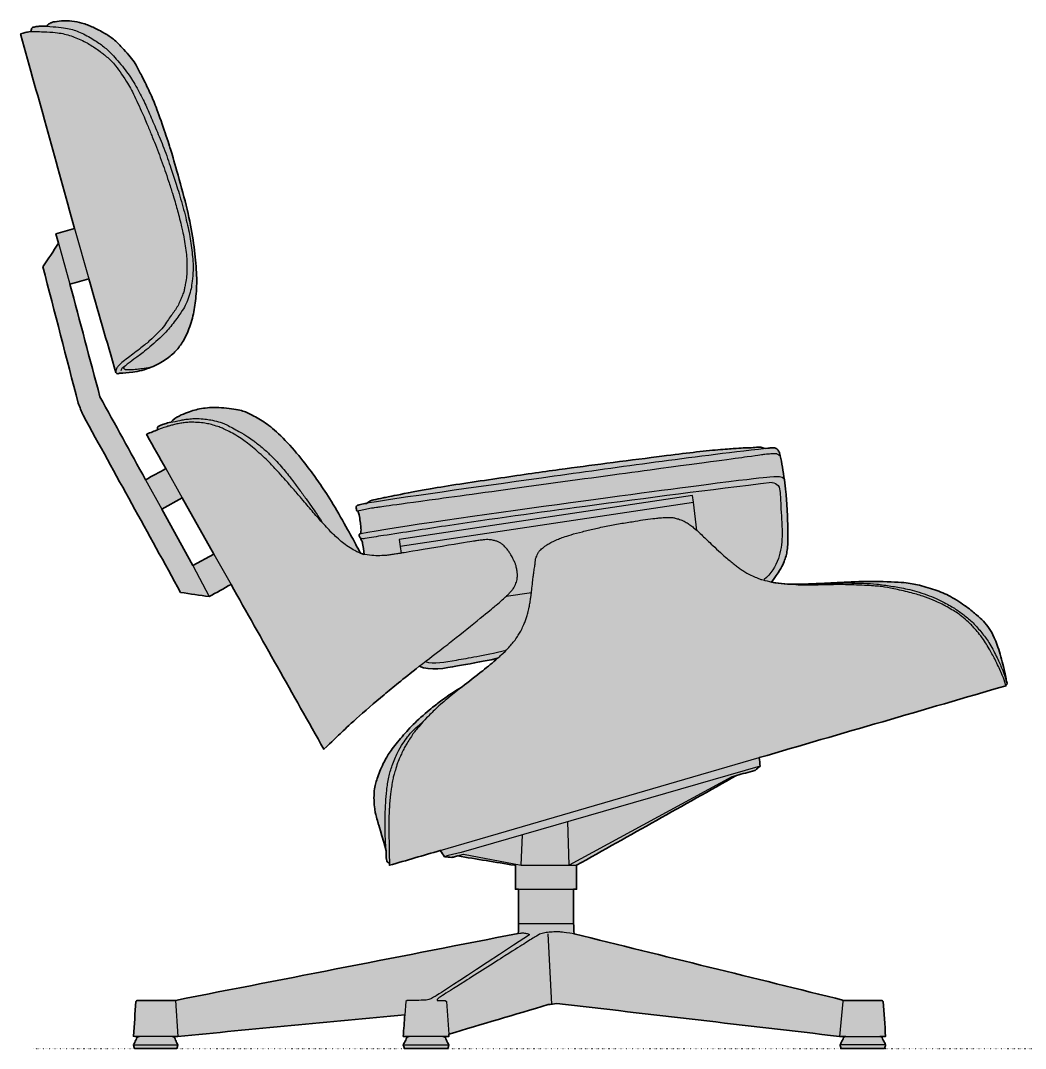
# Model space of a CAD drawing. Header units: millimetres. Extents: x 0 to 2629, y -1781 to 800.
# Drawn here: x 1204 to 1985, y 0 to 799 of the extents above; entities that cross this region are included whole.
import ezdxf

# ---------------------------------------------------------------- set-up
doc = ezdxf.new("R2010")
doc.units = ezdxf.units.MM
doc.linetypes.add('Dots', pattern=[1, 0, -1])
doc.layers.add('Blocks', color=7, linetype='Continuous')
doc.layers.add('Blocks$Fill', color=7, linetype='Continuous', true_color=0xffffff)
for name, color, linetype, lineweight, true_color in [('Blocks$Inner', 7, 'Continuous', 25, 0x007f00), ('Blocks$Outline', 7, 'Continuous', 35, 0xff3f3f), ('Groud', 7, 'Dots', 25, 0x243775)]:
    doc.layers.add(name, color=color, linetype=linetype, lineweight=lineweight, true_color=true_color)

# ---------------------------------------------------------------- blocks, each defined once
blk = doc.blocks.new('Eames Lounge Chair Side')
at = {"layer": 'Blocks$Fill', "extrusion": (0, 0, -1)}
h = blk.add_hatch(color=256, dxfattribs=at)
h.paths.add_polyline_path([(106.92, 262.2), (134.29, 240.01), (155.78, 221.47), (163.14, 214.74), (181.08, 197.63), (253.23, 325.74), (270.24, 316.35), (292.42, 319.52), (368.27, 457.35), (372.05, 466.59), (399.5, 572.79), (387.31, 590.99), (389.39, 598.41), (374.9, 602.53), (416.59, 752.91), (416.86, 753.91), (414.83, 754.45), (413.35, 754.82), (412.27, 755.07), (411.47, 755.23), (410.31, 755.44), (409.87, 755.51), (409.51, 755.55), (409.3, 755.57), (409.1, 755.59), (408.89, 755.6), (408.68, 755.61), (408.66, 756.24), (408.64, 756.52), (408.61, 756.77), (408.59, 757), (408.56, 757.2), (408.54, 757.3), (408.53, 757.39), (408.51, 757.47), (408.49, 757.55), (408.47, 757.63), (408.45, 757.7), (408.43, 757.76), (408.41, 757.83), (408.39, 757.89), (408.36, 757.94), (408.34, 757.99), (408.32, 758.04), (408.29, 758.09), (408.27, 758.13), (408.24, 758.18), (408.22, 758.22), (408.19, 758.25), (408.16, 758.29), (408.14, 758.32), (408.11, 758.35), (408.08, 758.38), (408.05, 758.41), (408.02, 758.44), (407.99, 758.47), (407.96, 758.5), (407.93, 758.52), (407.9, 758.54), (407.87, 758.57), (407.84, 758.59), (407.81, 758.61), (407.78, 758.63), (407.74, 758.65), (407.71, 758.67), (407.68, 758.68), (407.64, 758.7), (407.61, 758.72), (407.57, 758.73), (407.54, 758.75), (407.47, 758.78), (407.4, 758.8), (407.32, 758.83), (407.17, 758.87), (406.34, 759.11), (405.98, 759.2), (405.61, 759.29), (405.23, 759.37), (404.04, 759.57), (403.22, 759.69), (402.79, 759.74), (402.57, 759.76), (402.33, 759.78), (401.83, 759.8), (398.14, 759.82), (397.29, 759.85), (396.9, 759.87), (396.56, 759.89), (396.33, 760.18), (396.1, 760.44), (395.87, 760.68), (395.66, 760.9), (395.45, 761.1), (395.25, 761.27), (395.05, 761.44), (394.86, 761.58), (394.68, 761.71), (394.51, 761.83), (394.34, 761.93), (394.18, 762.03), (394.02, 762.11), (393.87, 762.19), (393.6, 762.32), (393.35, 762.43), (393.11, 762.53), (392.99, 762.58), (392.87, 762.62), (392.74, 762.67), (392.61, 762.71), (392.32, 762.79), (391.99, 762.88), (391.13, 763.07), (389.95, 763.32), (388.48, 763.58), (387.66, 763.71), (386.78, 763.82), (385.87, 763.93), (384.92, 764.01), (383.95, 764.06), (382.96, 764.09), (381.95, 764.1), (380.94, 764.08), (379.92, 764.05), (378.9, 763.99), (377.9, 763.91), (376.9, 763.8), (375.92, 763.68), (374.96, 763.54), (374, 763.38), (373.04, 763.2), (372.08, 762.99), (371.11, 762.75), (370.12, 762.5), (369.11, 762.21), (368.07, 761.89), (367.02, 761.55), (365.94, 761.18), (364.84, 760.78), (363.74, 760.36), (362.62, 759.9), (361.49, 759.43), (360.37, 758.92), (358.12, 757.84), (355.91, 756.7), (351.74, 754.38), (348.93, 752.7), (348.04, 752.13), (347.16, 751.55), (346.3, 750.95), (345.45, 750.31), (344.61, 749.64), (343.76, 748.93), (342.92, 748.18), (342.08, 747.4), (341.25, 746.59), (339.63, 744.95), (338.09, 743.31), (335.28, 740.19), (332.79, 737.31), (330.57, 734.65), (329.56, 733.37), (329.1, 732.74), (328.65, 732.1), (328.23, 731.46), (327.82, 730.81), (327.42, 730.15), (327.03, 729.46), (325.34, 726.32), (320.71, 717.33), (317.91, 711.57), (315.2, 705.68), (313.98, 702.88), (312.79, 700), (310.14, 693), (303.86, 675.16), (301.04, 666.57), (296.87, 652.64), (289.85, 627.22), (286.7, 614.28), (285.36, 608.14), (284.2, 602.2), (283.2, 596.45), (282.37, 590.89), (281.08, 580.39), (280.59, 575.45), (280.22, 570.72), (279.99, 566.19), (279.93, 563.99), (279.91, 561.84), (279.93, 559.74), (279.99, 557.68), (280.21, 553.69), (280.53, 549.89), (280.92, 546.26), (281.37, 542.79), (281.89, 539.44), (282.19, 537.79), (282.52, 536.15), (282.89, 534.5), (283.3, 532.85), (283.76, 531.18), (284.26, 529.51), (284.79, 527.85), (285.36, 526.21), (285.95, 524.59), (286.57, 523.03), (287.19, 521.52), (287.83, 520.07), (288.48, 518.71), (289.13, 517.41), (289.79, 516.19), (290.45, 515.03), (291.12, 513.92), (291.8, 512.87), (292.49, 511.87), (293.18, 510.91), (293.88, 509.98), (294.6, 509.08), (295.34, 508.21), (296.12, 507.36), (296.93, 506.52), (297.78, 505.68), (298.69, 504.85), (299.66, 504.01), (300.69, 503.17), (301.78, 502.32), (302.92, 501.48), (304.11, 500.64), (305.32, 499.83), (306.56, 499.04), (307.81, 498.29), (309.07, 497.57), (309.84, 497.16), (310.62, 496.76), (311.4, 496.37), (312.17, 496.01), (312.96, 495.66), (313.74, 495.33), (314.53, 495.01), (315.33, 494.71), (315.75, 494.52), (316.18, 494.33), (317.05, 493.96), (317.94, 493.62), (318.85, 493.3), (319.77, 493), (320.7, 492.72), (321.64, 492.46), (322.58, 492.21), (324.44, 491.78), (326.26, 491.42), (328, 491.11), (329.63, 490.86), (331.12, 490.66), (332.5, 490.5), (333.79, 490.37), (335.02, 490.28), (337.39, 490.17), (339.85, 490.11), (339.87, 490.09), (339.9, 490.07), (339.93, 490.05), (339.96, 490.03), (339.99, 490), (340.02, 489.98), (340.05, 489.96), (340.08, 489.94), (340.12, 489.92), (340.15, 489.9), (340.19, 489.88), (340.23, 489.86), (340.26, 489.84), (340.3, 489.82), (340.34, 489.81), (340.38, 489.79), (340.42, 489.77), (340.47, 489.76), (340.51, 489.74), (340.55, 489.73), (340.6, 489.71), (340.64, 489.7), (340.69, 489.69), (340.74, 489.68), (340.78, 489.67), (340.83, 489.66), (340.88, 489.65), (340.93, 489.64), (340.98, 489.64), (341.03, 489.63), (341.09, 489.63), (341.14, 489.63), (341.2, 489.63), (341.26, 489.63), (341.33, 489.63), (341.39, 489.63), (341.45, 489.64), (341.52, 489.65), (341.58, 489.66), (341.65, 489.67), (341.71, 489.68), (341.78, 489.7), (341.84, 489.71), (341.9, 489.73), (341.97, 489.75), (342.03, 489.77), (342.09, 489.8), (342.15, 489.82), (342.18, 489.84), (342.21, 489.85), (342.24, 489.87), (342.27, 489.88), (342.29, 489.9), (342.32, 489.91), (342.35, 489.93), (342.38, 489.95), (342.4, 489.96), (342.43, 489.98), (342.45, 490), (342.48, 490.02), (342.5, 490.04), (342.53, 490.06), (342.55, 490.08), (342.58, 490.1), (342.6, 490.12), (342.62, 490.15), (342.64, 490.17), (342.66, 490.19), (342.68, 490.22), (342.7, 490.24), (342.72, 490.26), (342.74, 490.29), (342.76, 490.32), (342.78, 490.34), (342.79, 490.37), (342.81, 490.4), (342.82, 490.42), (342.84, 490.45), (342.85, 490.48), (342.86, 490.51), (363.79, 563.44), (378.46, 559.34), (355.21, 471.76), (319.69, 407.15), (303.94, 415.8), (318.39, 441.47), (318.94, 442.44), (317.7, 443.02), (316.53, 443.54), (310.15, 446.08), (310.19, 446.15), (310.23, 446.22), (310.26, 446.29), (310.29, 446.36), (310.32, 446.43), (310.35, 446.5), (310.38, 446.57), (310.4, 446.63), (310.42, 446.7), (310.44, 446.76), (310.46, 446.82), (310.47, 446.88), (310.49, 446.94), (310.5, 447), (310.51, 447.06), (310.52, 447.12), (310.53, 447.17), (310.53, 447.22), (310.54, 447.28), (310.54, 447.33), (310.54, 447.38), (310.54, 447.43), (310.54, 447.47), (310.54, 447.52), (310.54, 447.57), (310.53, 447.61), (310.53, 447.65), (310.52, 447.7), (310.52, 447.74), (310.51, 447.78), (310.5, 447.82), (310.49, 447.85), (310.48, 447.89), (310.47, 447.93), (310.46, 447.96), (310.45, 447.99), (310.44, 448.03), (310.43, 448.06), (310.42, 448.09), (310.4, 448.12), (310.39, 448.15), (310.37, 448.17), (310.36, 448.2), (310.34, 448.23), (310.32, 448.25), (310.3, 448.28), (310.29, 448.3), (310.26, 448.33), (310.24, 448.35), (310.22, 448.38), (310.2, 448.4), (310.17, 448.42), (310.15, 448.44), (310.12, 448.47), (310.09, 448.49), (310.06, 448.51), (310.03, 448.53), (310, 448.55), (309.97, 448.57), (309.93, 448.59), (309.86, 448.64), (309.78, 448.68), (309.7, 448.72), (309.61, 448.77), (309.42, 448.86), (308.96, 449.06), (306.41, 450.09), (305.59, 450.4), (304.69, 450.71), (303.73, 451.02), (302.65, 451.32), (301.44, 451.63), (300.05, 451.95), (299.68, 452.33), (299.3, 452.7), (298.91, 453.06), (298.53, 453.4), (298.13, 453.74), (297.73, 454.06), (297.33, 454.37), (296.93, 454.67), (296.52, 454.96), (296.11, 455.24), (295.69, 455.51), (295.28, 455.78), (294.44, 456.27), (293.6, 456.73), (292.75, 457.16), (291.92, 457.56), (291.08, 457.94), (290.25, 458.29), (288.64, 458.92), (287.09, 459.49), (284.24, 460.48), (282.9, 460.92), (281.59, 461.31), (280.29, 461.66), (278.98, 461.98), (277.64, 462.26), (276.25, 462.52), (274.78, 462.75), (273.24, 462.94), (271.63, 463.11), (269.96, 463.23), (268.22, 463.32), (266.42, 463.37), (264.57, 463.36), (262.66, 463.31), (260.7, 463.21), (258.72, 463.06), (256.75, 462.87), (254.8, 462.65), (252.91, 462.4), (251.11, 462.12), (249.42, 461.84), (247.87, 461.54), (246.47, 461.24), (245.21, 460.93), (244.63, 460.77), (244.07, 460.61), (243.52, 460.44), (243, 460.26), (242.48, 460.08), (241.98, 459.89), (241.48, 459.69), (240.99, 459.48), (239.99, 459.03), (238.95, 458.53), (236.72, 457.38), (234.3, 456.04), (231.75, 454.55), (229.13, 452.94), (226.49, 451.23), (225.15, 450.3), (223.78, 449.31), (222.38, 448.24), (220.93, 447.09), (219.43, 445.83), (217.86, 444.45), (216.23, 442.95), (214.54, 441.32), (211.04, 437.79), (207.48, 433.97), (203.97, 429.98), (200.6, 425.94), (197.45, 421.98), (191.97, 414.8), (187.68, 409), (183.7, 403.36), (179.11, 396.49), (173.81, 388), (168.03, 378.15), (155.59, 355.64), (152.68, 350.14), (149.67, 349.11), (150.74, 356.26), (150.97, 357.65), (151.04, 358.04), (151.09, 358.33), (151.15, 358.56), (151.18, 358.66), (151.2, 358.76), (151.23, 358.85), (151.26, 358.94), (151.29, 359.02), (151.32, 359.09), (151.35, 359.17), (151.38, 359.24), (151.44, 359.39), (151.96, 360.45), (152.26, 361.01), (152.35, 361.17), (152.43, 361.32), (152.51, 361.44), (152.58, 361.55), (152.64, 361.64), (152.7, 361.73), (152.92, 362), (152.97, 362.07), (153.01, 362.14), (153.06, 362.21), (153.11, 362.29), (153.16, 362.37), (153.2, 362.46), (153.25, 362.55), (153.3, 362.66), (153.36, 362.77), (153.41, 362.89), (153.46, 363.01), (153.5, 363.14), (153.55, 363.27), (153.56, 363.33), (153.58, 363.39), (153.6, 363.46), (153.62, 363.52), (153.63, 363.58), (153.64, 363.64), (153.65, 363.7), (153.66, 363.75), (153.67, 363.81), (153.67, 363.87), (153.67, 363.92), (153.68, 363.97), (153.68, 364.02), (153.68, 364.08), (153.68, 364.13), (153.67, 364.18), (153.67, 364.22), (153.66, 364.27), (153.66, 364.32), (153.65, 364.36), (153.64, 364.4), (153.63, 364.45), (153.62, 364.49), (153.62, 364.51), (153.61, 364.53), (153.61, 364.55), (153.6, 364.57), (153.59, 364.59), (153.59, 364.61), (153.58, 364.62), (153.57, 364.64), (153.56, 364.66), (153.55, 364.68), (153.54, 364.7), (153.53, 364.72), (153.52, 364.73), (153.51, 364.75), (153.5, 364.77), (153.49, 364.79), (153.48, 364.8), (153.47, 364.82), (153.45, 364.84), (153.44, 364.85), (153.43, 364.87), (153.41, 364.89), (153.4, 364.9), (153.38, 364.92), (153.37, 364.93), (153.35, 364.95), (153.33, 364.97), (153.32, 364.98), (153.3, 365), (153.28, 365.01), (153.26, 365.03), (153.24, 365.04), (153.19, 365.07), (153.15, 365.1), (153.1, 365.13), (153.05, 365.16), (152.99, 365.19), (152.94, 365.22), (152.87, 365.25), (152.74, 365.32), (152.59, 365.38), (152.42, 365.45), (152.31, 366.31), (152.26, 366.71), (152.23, 367.07), (152.21, 367.42), (152.19, 367.75), (152.18, 368.05), (152.18, 368.35), (152.18, 368.62), (152.19, 368.89), (152.21, 369.4), (152.3, 370.36), (152.51, 372.4), (152.8, 374.74), (153.22, 377.38), (153.46, 378.66), (153.69, 379.8), (153.81, 380.29), (153.93, 380.73), (154.04, 381.13), (154.16, 381.49), (154.27, 381.82), (154.39, 382.12), (154.51, 382.4), (154.63, 382.67), (154.7, 382.69), (154.77, 382.71), (154.84, 382.74), (154.9, 382.76), (154.96, 382.78), (155.01, 382.81), (155.06, 382.83), (155.09, 382.84), (155.11, 382.85), (155.13, 382.87), (155.15, 382.88), (155.18, 382.89), (155.2, 382.91), (155.21, 382.92), (155.23, 382.93), (155.25, 382.95), (155.27, 382.96), (155.28, 382.97), (155.3, 382.99), (155.31, 383), (155.33, 383.01), (155.34, 383.03), (155.36, 383.04), (155.37, 383.06), (155.38, 383.07), (155.39, 383.08), (155.4, 383.1), (155.41, 383.11), (155.42, 383.13), (155.43, 383.14), (155.44, 383.16), (155.45, 383.18), (155.46, 383.19), (155.47, 383.21), (155.48, 383.22), (155.48, 383.24), (155.49, 383.26), (155.5, 383.27), (155.5, 383.29), (155.52, 383.32), (155.53, 383.36), (155.54, 383.39), (155.56, 383.47), (155.76, 384.33), (155.85, 384.7), (155.88, 384.89), (155.91, 385.06), (155.94, 385.22), (155.95, 385.3), (155.95, 385.37), (155.96, 385.44), (155.96, 385.52), (155.97, 385.58), (155.97, 385.65), (155.96, 385.72), (155.96, 385.78), (155.95, 385.84), (155.95, 385.91), (155.94, 385.97), (155.93, 386), (155.93, 386.03), (155.92, 386.06), (155.91, 386.09), (155.9, 386.15), (155.88, 386.21), (155.86, 386.26), (155.85, 386.29), (155.84, 386.32), (155.82, 386.35), (155.81, 386.38), (155.8, 386.41), (155.79, 386.44), (155.77, 386.46), (155.76, 386.49), (155.74, 386.52), (155.73, 386.55), (155.71, 386.57), (155.69, 386.6), (155.68, 386.63), (155.66, 386.65), (155.64, 386.68), (155.62, 386.71), (155.6, 386.73), (155.58, 386.76), (155.56, 386.78), (155.54, 386.81), (155.52, 386.83), (155.5, 386.85), (155.48, 386.88), (155.45, 386.9), (155.43, 386.92), (155.41, 386.95), (155.38, 386.97), (155.36, 386.99), (155.33, 387.01), (155.3, 387.03), (155.28, 387.05), (155.25, 387.07), (155.19, 387.11), (155.14, 387.15), (155.08, 387.19), (155.02, 387.22), (154.96, 387.25), (154.89, 387.29), (154.76, 387.35), (154.63, 387.41), (154.37, 387.52), (154.23, 387.57), (154.09, 387.62), (153.93, 387.68), (153.74, 387.74), (153.51, 387.8), (153.24, 387.86), (152.52, 388.02), (150.38, 388.41), (148.05, 388.8), (146.15, 389.96), (145.4, 390.38), (145.07, 390.56), (144.75, 390.72), (144.45, 390.86), (144.15, 390.99), (143.86, 391.1), (143.57, 391.21), (143.27, 391.3), (142.97, 391.4), (142.31, 391.57), (140.74, 391.95), (124.18, 395.29), (92.98, 401.04), (-1.75, 415.09), (-103.34, 428.17), (-123.11, 430.25), (-141.44, 431.7), (-144.88, 431.88), (-149.59, 432.02), (-151.08, 432.1), (-155.82, 432.53), (-156.39, 432.56), (-156.67, 432.57), (-156.94, 432.58), (-157.21, 432.57), (-157.48, 432.57), (-157.76, 432.55), (-158.05, 432.52), (-158.36, 432.48), (-158.68, 432.43), (-159.03, 432.37), (-159.41, 432.29), (-160.26, 432.09), (-161.26, 431.82), (-162.46, 431.48), (-165.11, 431.84), (-165.8, 431.92), (-166.06, 431.94), (-166.31, 431.96), (-166.79, 431.99), (-167.28, 432), (-167.76, 431.99), (-168.24, 431.96), (-168.71, 431.92), (-169.16, 431.87), (-169.37, 431.84), (-169.57, 431.81), (-169.76, 431.77), (-169.93, 431.74), (-170.1, 431.7), (-170.17, 431.68), (-170.25, 431.66), (-170.32, 431.63), (-170.39, 431.61), (-170.42, 431.59), (-170.45, 431.58), (-170.49, 431.57), (-170.52, 431.55), (-170.55, 431.53), (-170.59, 431.52), (-170.62, 431.5), (-170.65, 431.48), (-170.69, 431.46), (-170.72, 431.44), (-170.75, 431.42), (-170.79, 431.4), (-170.85, 431.35), (-170.92, 431.3), (-170.99, 431.25), (-171.06, 431.19), (-171.13, 431.13), (-171.21, 431.06), (-171.29, 430.98), (-171.37, 430.9), (-171.45, 430.81), (-171.53, 430.72), (-171.62, 430.63), (-171.7, 430.52), (-171.88, 430.3), (-172.07, 430.05), (-172.26, 429.78), (-172.46, 429.48), (-172.56, 429.33), (-172.66, 429.16), (-172.76, 428.99), (-172.86, 428.81), (-172.95, 428.61), (-173, 428.52), (-173.04, 428.41), (-173.09, 428.31), (-173.13, 428.2), (-173.17, 428.1), (-173.21, 427.98), (-173.25, 427.87), (-173.28, 427.75), (-173.32, 427.63), (-173.35, 427.51), (-173.38, 427.38), (-173.4, 427.25), (-173.43, 427.12), (-173.45, 426.98), (-173.47, 426.84), (-173.48, 426.7), (-173.5, 426.56), (-173.51, 426.41), (-173.51, 426.25), (-173.52, 426.09), (-173.52, 425.93), (-173.51, 425.77), (-173.82, 424.68), (-174.1, 423.62), (-174.35, 422.56), (-174.58, 421.5), (-174.99, 419.33), (-175.38, 417.06), (-176.94, 407.11), (-177.53, 402.51), (-178.05, 397.39), (-178.62, 390.76), (-179.15, 382.45), (-179.53, 372.84), (-179.67, 363.71), (-179.63, 359.9), (-179.5, 356.64), (-179.4, 355.17), (-179.28, 353.81), (-179.12, 352.52), (-178.94, 351.3), (-178.73, 350.14), (-178.61, 349.57), (-178.49, 349.02), (-178.35, 348.47), (-178.21, 347.92), (-178.05, 347.38), (-177.89, 346.84), (-177.53, 345.76), (-177.12, 344.66), (-176.66, 343.52), (-176.16, 342.34), (-175.59, 341.09), (-174.93, 339.75), (-174.14, 338.27), (-173.19, 336.63), (-172.04, 334.78), (-170.65, 332.68), (-168.98, 330.31), (-167.01, 327.63), (-168.25, 327.35), (-169.49, 327.11), (-170.73, 326.89), (-171.97, 326.7), (-173.2, 326.53), (-174.42, 326.39), (-176.84, 326.18), (-179.22, 326.03), (-181.54, 325.95), (-185.95, 325.91), (-193.86, 326.06), (-237.8, 328.08), (-244.05, 328.15), (-250.48, 328.08), (-256.79, 327.9), (-267.65, 327.32), (-271.61, 326.99), (-273.27, 326.8), (-274.78, 326.6), (-276.2, 326.37), (-277.57, 326.11), (-278.95, 325.81), (-280.39, 325.48), (-283.54, 324.68), (-286.95, 323.75), (-290.44, 322.7), (-293.85, 321.6), (-297.05, 320.46), (-298.59, 319.86), (-300.1, 319.24), (-301.6, 318.58), (-303.09, 317.87), (-304.6, 317.12), (-306.13, 316.3), (-307.69, 315.42), (-309.27, 314.49), (-312.43, 312.53), (-315.47, 310.51), (-318.26, 308.54), (-320.7, 306.71), (-322.82, 305.03), (-326.3, 302.09), (-329.11, 299.6), (-330.37, 298.4), (-330.98, 297.79), (-331.59, 297.16), (-332.19, 296.5), (-332.79, 295.82), (-333.96, 294.41), (-335.09, 292.95), (-336.16, 291.49), (-336.67, 290.76), (-337.16, 290.02), (-337.64, 289.25), (-338.11, 288.43), (-338.59, 287.55), (-339.08, 286.6), (-339.58, 285.55), (-340.09, 284.39), (-340.63, 283.1), (-341.19, 281.7), (-342.34, 278.59), (-343.51, 275.15), (-344.66, 271.47), (-345.76, 267.64), (-346.79, 263.76), (-347.71, 259.96), (-348.52, 256.33), (-349.02, 253.74), (-349.24, 252.47), (-349.42, 251.19), (-349.66, 250.43), (-349.75, 250.1), (-349.83, 249.81), (-349.89, 249.55), (-349.91, 249.43), (-349.93, 249.32), (-349.95, 249.21), (-349.97, 249.1), (-349.98, 249.01), (-349.99, 248.91), (-350, 248.85), (-350, 248.78), (-350, 248.72), (-350, 248.67), (-350, 248.61), (-350, 248.55), (-350, 248.5), (-349.99, 248.47), (-349.99, 248.44), (-349.99, 248.42), (-349.98, 248.39), (-349.98, 248.36), (-349.97, 248.34), (-349.97, 248.31), (-349.96, 248.29), (-349.96, 248.26), (-349.95, 248.24), (-349.94, 248.21), (-349.93, 248.19), (-349.92, 248.16), (-349.92, 248.14), (-349.91, 248.12), (-349.89, 248.09), (-349.88, 248.07), (-349.87, 248.05), (-349.86, 248.02), (-349.85, 248), (-349.83, 247.98), (-349.82, 247.95), (-349.81, 247.93), (-349.79, 247.91), (-349.77, 247.88), (-349.76, 247.86), (-349.74, 247.84), (-349.72, 247.82), (-349.7, 247.79), (-349.68, 247.77), (-349.66, 247.75), (-349.64, 247.73), (-349.6, 247.68), (-349.55, 247.64), (-349.5, 247.59), (-349.45, 247.55), (-349.39, 247.5), (-349.33, 247.45), (-349.27, 247.41), (-349.2, 247.36), (-349.13, 247.31), (-349.23, 247.02), (-157.41, 191.13), (-158.05, 184.51), (-154.32, 181.24), (-153.82, 181.11), (-139.63, 177.22), (-15.38, 107.42), (-15.31, 88.73), (-13.01, 88.73), (-13.01, 62.29), (-13.42, 54.12), (-223.17, 2.41), (-252.62, 2.41), (-253.66, 1.54), (-255.63, -25.63), (-251.17, -25.62), (-252.93, -26.46), (-253.66, -28.44), (-255.63, -32.18), (-254.81, -34.98), (-220.99, -34.98), (-220.17, -32.18), (-222.14, -28.44), (-222.87, -26.46), (-224.63, -25.64), (-219.68, -25.63), (0, 0), (6.82, -0.93), (84.03, -23.89), (83.91, -25.62), (88.36, -25.62), (86.6, -26.46), (85.87, -28.44), (83.91, -32.18), (84.73, -34.98), (118.54, -34.98), (119.36, -32.18), (117.4, -28.44), (116.67, -26.46), (114.91, -25.62), (119.36, -25.62), (118.14, -8.74), (294.72, -25.63), (298.83, -25.62), (297.15, -26.46), (296.46, -28.44), (294.59, -32.18), (295.37, -34.98), (328.3, -34.98), (329.12, -32.18), (327.15, -28.44), (326.42, -26.46), (324.66, -25.64), (329.12, -25.56), (327.18, 1.46), (326.11, 2.41), (296.52, 2.41), (29.91, 54.43), (29.78, 62.24), (29.85, 88.73), (32.2, 88.73), (32.14, 107.42), (32.93, 107.42), (77.07, 114.7), (80.3, 113.77), (81.7, 113.53), (87.23, 113.98), (90.56, 118.92), (130.1, 107.4), (130.12, 109.19), (130.26, 109.22), (130.33, 109.24), (130.4, 109.26), (130.46, 109.28), (130.53, 109.3), (130.59, 109.32), (130.65, 109.34), (130.71, 109.37), (130.77, 109.39), (130.83, 109.41), (130.88, 109.44), (130.94, 109.47), (130.99, 109.5), (131.04, 109.52), (131.1, 109.55), (131.15, 109.58), (131.19, 109.61), (131.24, 109.65), (131.29, 109.68), (131.33, 109.71), (131.38, 109.75), (131.42, 109.78), (131.46, 109.82), (131.5, 109.86), (131.54, 109.9), (131.58, 109.94), (131.62, 109.98), (131.66, 110.02), (131.69, 110.06), (131.73, 110.1), (131.76, 110.14), (131.79, 110.19), (131.83, 110.23), (131.86, 110.28), (131.89, 110.33), (131.92, 110.38), (131.95, 110.42), (131.97, 110.47), (132, 110.52), (132.03, 110.57), (132.05, 110.63), (132.1, 110.73), (132.15, 110.84), (132.19, 110.96), (132.23, 111.07), (132.27, 111.19), (132.3, 111.31), (132.34, 111.44), (132.37, 111.57), (132.4, 111.7), (132.45, 111.97), (132.5, 112.26), (132.54, 112.56), (132.58, 112.87), (132.61, 113.2), (132.66, 113.91), (132.7, 114.69), (132.72, 116.53), (132.69, 118.78), (137.89, 136.79), (140.52, 145.88), (140.76, 146.82), (140.94, 147.63), (141.1, 148.4), (141.41, 150.23), (141.58, 151.39), (141.75, 152.74), (141.9, 154.29), (142.02, 156.05), (142.1, 157.94), (142.13, 159.88), (142.13, 160.84), (142.1, 161.78), (142.06, 162.7), (142.01, 163.59), (141.94, 164.44), (141.85, 165.26), (141.76, 166.05), (141.66, 166.8), (141.43, 168.17), (141.31, 168.79), (141.19, 169.38), (140.93, 170.49), (140.64, 171.55), (140.32, 172.62), (139.57, 175), (138.65, 177.64), (137.55, 180.47), (136.29, 183.44), (135.61, 184.96), (134.88, 186.51), (134.08, 188.12), (133.18, 189.8), (132.16, 191.59), (131.59, 192.53), (130.98, 193.51), (130.31, 194.53), (129.58, 195.6), (127.92, 197.92), (125.97, 200.47), (123.79, 203.19), (119.06, 208.78), (116.65, 211.49), (114.18, 214.17), (111.55, 216.86), (108.7, 219.63), (105.59, 222.5), (102.39, 225.33), (96.61, 230.23), (94.38, 232.02), (92.42, 233.52), (88.11, 236.64), (81.78, 241.07), (77.85, 243.64), (75.73, 244.97), (73.52, 246.29), (57.61, 258.73), (51.76, 263.44), (46, 268.36), (63.86, 264.77), (84.82, 261.07), (86.75, 260.79), (88.69, 260.54), (90.62, 260.34), (92.54, 260.19), (93.49, 260.14), (94.45, 260.11), (95.39, 260.1), (96.33, 260.1), (97.27, 260.13), (98.19, 260.18), (99.11, 260.26), (100.02, 260.36), (100.93, 260.48), (101.82, 260.64), (102.7, 260.82), (103.13, 260.92), (103.57, 261.03), (104, 261.15), (104.42, 261.27), (104.85, 261.41), (105.27, 261.55), (105.69, 261.7), (106.1, 261.85), (106.51, 262.02)], flags=0)
h.paths.add_polyline_path([(307.14, 384.41), (282.91, 340.38), (266.55, 349.39), (291.19, 393.16)], flags=0)
at = {"layer": 'Blocks$Inner'}
for points in [[(-374.9, 602.53), (-363.79, 563.44), (-363.79, 563.44)], [(-387.31, 590.99), (-378.46, 559.34)], [(-303.94, 415.8), (-291.19, 393.16)], [(-319.66, 407.16), (-307.14, 384.41)], [(108.87, 367.82), (106.17, 389.66), (105.53, 394.87), (-122.58, 360.68), (-121.89, 355.38), (-121.09, 350.05)], [(106.2, 389.4), (-121.89, 355.38)], [(-266.55, 349.39), (-253.23, 325.74)], [(-282.91, 340.38), (-270.24, 316.35)], [(-39.3, 316.63), (-19.67, 319.53)], [(-90.56, 118.92), (157.41, 191.13)], [(158.05, 184.51), (-74.44, 117.43), (-84.48, 115.04), (-86.13, 114.48), (-87.23, 113.98)], [(139.63, 177.22), (136.18, 176.22), (9.61, 107.42), (8.57, 141.37)], [(-27.69, 107.42), (-26.68, 131.21)], [(-77.07, 114.7), (-72.41, 116.05), (-27.69, 107.42), (15.38, 107.42)], [(-29.78, 88.73), (13.01, 88.73)], [(-29.75, 62.29), (13.01, 62.29)], [(-7.04, 54.15), (-4.22, -0.49)], [(-296.52, 2.41), (-294.72, -25.63)], [(-116.35, 2.41), (-117.4, 1.46), (-118.14, -8.74)], [(-86.9, 2.4), (-85.87, 1.46), (-84.03, -23.89)], [(223.17, 2.41), (222.29, 1.64), (219.68, -25.63)], [(-298.83, -25.64), (-324.66, -25.62)], [(-88.35, -25.62), (-114.91, -25.62)], [(224.63, -25.64), (251.17, -25.62)], [(-329.12, -32.18), (-294.59, -32.18)], [(-119.36, -32.18), (-83.91, -32.18)], [(255.63, -32.18), (220.17, -32.18)]]:
    blk.add_lwpolyline(points, dxfattribs=at)
for points, knots in [([(-396.57, 759.74), (-389.45, 759.38), (-379.22, 758.15), (-371.13, 755.57), (-359.65, 749.4), (-352.08, 743.95), (-345.3, 737.83), (-334.87, 725.42), (-328.03, 715.1), (-321.19, 702.1), (-316.72, 692.08), (-311.25, 679.15), (-305.43, 665.41), (-299.61, 648.46), (-296.14, 637.76), (-291.13, 621.73), (-286.78, 604.5), (-284.26, 591.32), (-282.67, 576.37), (-282.67, 567.95), (-283.69, 559.17), (-284.43, 554.69), (-286.66, 547.81), (-288.76, 542.37), (-291.39, 538.05), (-299.43, 526.92), (-306.04, 519.3), (-320.35, 506.97), (-327.45, 501.82), (-332.41, 498.21), (-335.19, 495.92), (-336.06, 495.15)], [0, 0, 0, 0, 0.0112048, 0.0224095, 0.0336143, 0.0448191, 0.0560239, 0.0672286, 0.0784334, 0.0896382, 0.100843, 0.1120477, 0.1232525, 0.1344573, 0.145662, 0.1568668, 0.1680716, 0.1792764, 0.1904811, 0.2016859, 0.2128907, 0.2240955, 0.2353002, 0.246505, 0.2577098, 0.2689145, 0.2801193, 0.2913241, 0.3025289, 0.3137336, 0.3201813, 0.3201813, 0.3201813, 0.3201813]), ([(167.31, 404.99), (118.82, 399.24), (34.12, 388.19), (-66.52, 374.47), (-123.84, 365.35), (-145.99, 362.08), (-151.37, 360.94), (-152.87, 361.94)], [0, 0, 0, 0, 0.1567741, 0.2741174, 0.3264041, 0.3426406, 0.3467217, 0.3467217, 0.3467217, 0.3467217]), ([(167.18, 404.98), (169.06, 404.95), (172.98, 403.09), (173.86, 394.7), (174.25, 381.67), (175.85, 364.36), (173.33, 344.89), (166.36, 333.79), (161.17, 329.61)], [0, 0, 0, 0, 0.00604428, 0.01224466, 0.02582982, 0.0486128, 0.06737107, 0.08876159, 0.08876159, 0.08876159, 0.08876159]), ([(-46, 268.36), (-44.76, 269.45), (-43.81, 270.31), (-43.15, 270.92), (-40.9, 272.97), (-37.81, 276.27), (-35.09, 279.24), (-32.52, 282.43), (-29.83, 286.42), (-27.99, 289.14), (-26.01, 293.78), (-24.55, 297.2), (-23.65, 299.79), (-22.7, 303.33), (-21.38, 308.24), (-20.83, 311.69), (-20.16, 315.97), (-19.83, 318.05), (-19.34, 322.54), (-18.57, 329.65), (-18.24, 332.66), (-17.64, 336.56), (-17.01, 340.61), (-16.58, 344.83), (-16.49, 345.51), (-16.07, 346.95), (-15.26, 348.75), (-14.28, 350.97), (-13.2, 352.12), (-10.43, 354.54), (-9.08, 355.72), (-6.38, 357.37), (-2.81, 359.26), (1.23, 361.17), (5.1, 362.51), (10.3, 364.31), (20.07, 366.88), (28.85, 368.94), (39.76, 371.45), (50.56, 373.36), (61.58, 375.02), (68.69, 376.25), (77.06, 377.23), (80.28, 377.57), (82.37, 377.8), (85.92, 377.77), (89.76, 377.74), (90.68, 377.73), (93.37, 376.98), (97.48, 375.83), (100.5, 374.06), (103.51, 372.28), (106.47, 369.82), (108.87, 367.82), (112.32, 364.59), (115.99, 361.07), (119.71, 357.51), (125.68, 351.89), (131.59, 346.52), (134.64, 344.04), (137.9, 341.38), (140.28, 339.43), (143.43, 337.39), (145.99, 335.73), (149.46, 333.49), (154.56, 331.37), (157.91, 329.98), (159.07, 329.5), (164.92, 328.12), (167.01, 327.63)], [0, 0, 0, 0, 0.004105, 0.004105, 0.004105, 0.0089622, 0.0138194, 0.0186766, 0.0235338, 0.028391, 0.0332482, 0.0381054, 0.0429626, 0.0478198, 0.0526771, 0.0575343, 0.0623915, 0.0672487, 0.0721059, 0.0769631, 0.0818203, 0.0866775, 0.0915347, 0.0963919, 0.1012491, 0.1061064, 0.1109636, 0.1158208, 0.120678, 0.1255352, 0.1303924, 0.1352496, 0.1401068, 0.144964, 0.1498212, 0.1546785, 0.1595357, 0.1643929, 0.1692501, 0.1741073, 0.1789645, 0.1838217, 0.1886789, 0.1935361, 0.1983933, 0.2032506, 0.2081078, 0.212965, 0.2178222, 0.2226794, 0.2275366, 0.2323938, 0.237251, 0.2421082, 0.2469654, 0.2518227, 0.2566799, 0.2615371, 0.2663943, 0.2712515, 0.2761087, 0.2809659, 0.2858231, 0.2906803, 0.2955375, 0.3003948, 0.305252, 0.3101092, 0.3149664, 0.3149664, 0.3149664, 0.3149664]), ([(-106.92, 262.2), (-91.25, 274.21), (-79.11, 283.46), (-54.61, 303.43), (-46.08, 310.61), (-43.6, 312.72), (-39.3, 316.63), (-38.05, 317.76), (-36.15, 319.78), (-34.87, 321.12), (-32.93, 323.83), (-32.09, 325.71), (-31.44, 327.59), (-30.83, 329.59), (-30.7, 331.26), (-30.63, 332.56), (-30.59, 333.25), (-30.71, 334.63), (-30.84, 336), (-31.18, 337.88), (-31.43, 339.05), (-31.94, 341.38), (-32.93, 343.34), (-34.37, 346.46), (-34.63, 347.02), (-35.79, 348.99), (-36.69, 350.53), (-37.49, 351.68), (-39.78, 354.6), (-42.17, 356.85), (-44.01, 358.04), (-46.25, 359.18), (-48.24, 359.9), (-51.63, 360.54), (-53.6, 360.66), (-55.76, 360.57), (-58.88, 360.24), (-62, 359.83), (-68.04, 358.9), (-120.36, 350.18), (-121.46, 349.99), (-124.6, 349.46), (-128.32, 348.91), (-131.27, 348.5), (-135.79, 348.09), (-142.45, 348.09), (-146.41, 348.55), (-149.67, 349.11)], [0.0000487, 0.0000487, 0.0000487, 0.0000487, 0.0057822, 0.0115645, 0.0173467, 0.023129, 0.0289112, 0.0346935, 0.0404757, 0.046258, 0.0520402, 0.0578224, 0.0636047, 0.0693869, 0.0751692, 0.0809514, 0.0867337, 0.0925159, 0.0982981, 0.1040804, 0.1098626, 0.1156449, 0.1214271, 0.1272094, 0.1329916, 0.1387739, 0.1445561, 0.1503383, 0.1561206, 0.1619028, 0.1676851, 0.1734673, 0.1792496, 0.1850318, 0.1908141, 0.1965963, 0.2023785, 0.2081608, 0.213943, 0.2197253, 0.2255075, 0.2312898, 0.237072, 0.2428542, 0.2486365, 0.2544187, 0.260201, 0.260201, 0.260201, 0.260201]), ([(193.25, 325.21), (190.77, 325.23), (180.11, 325.5), (170.18, 326.98), (167.01, 327.63)], [0.22054003, 0.22054003, 0.22054003, 0.22054003, 0.22354106, 0.23326023, 0.23326023, 0.23326023, 0.23326023]), ([(349.13, 247.31), (346.76, 254.29), (345.57, 257.11), (343.34, 262.06), (340.83, 267.08), (335.7, 276.75), (333.55, 280.05), (329.74, 285.89), (325.66, 290.55), (322.88, 293.73), (320.5, 296.12), (314.31, 301.27), (311.75, 303.4), (307.34, 306.03), (301.85, 309.18), (298.93, 310.86), (293.05, 313.27), (284.7, 316.7), (274.85, 319.54), (261.09, 322.67), (252.97, 324.19), (242.6, 324.96), (223.39, 325.72), (211.97, 325.59), (198.8, 325.17), (193.25, 325.21)], [0.000152, 0.000152, 0.000152, 0.000152, 0.0097192, 0.0194384, 0.0291575, 0.0388767, 0.0485959, 0.0583151, 0.0680342, 0.0777534, 0.0874726, 0.0971918, 0.1069109, 0.1166301, 0.1263493, 0.1360685, 0.1457876, 0.1555068, 0.165226, 0.1749452, 0.1846644, 0.1943835, 0.2041027, 0.2138219, 0.22054, 0.22054, 0.22054, 0.22054]), ([(196.72, 326.18), (203.54, 326.43), (220.23, 326.92), (225.14, 327.02), (239.26, 326.65), (248.41, 326.25), (260.07, 324.45), (270.02, 322.89), (285.81, 318.92), (300.61, 312.17), (309.33, 307.24), (316.33, 302.22), (323.8, 296.16), (330.51, 287.97), (335.82, 281.48), (342.03, 269.26), (345.79, 261.33), (348.5, 253.91), (349.28, 251.62), (349.42, 251.19)], [0.0017185, 0.0017185, 0.0017185, 0.0017185, 0.0115666, 0.0231331, 0.0346997, 0.0462663, 0.0578328, 0.0693994, 0.080966, 0.0925325, 0.1040991, 0.1156657, 0.1272322, 0.1387988, 0.1503654, 0.1619319, 0.1734985, 0.1850651, 0.1882124, 0.1882124, 0.1882124, 0.1882124]), ([(-102.23, 265.79), (-95.63, 263.66), (-77.4, 267.31), (-58.3, 270.31), (-39.37, 274.62)], [0.00321662, 0.00321662, 0.00321662, 0.00321662, 0.0354513, 0.07090259, 0.07090259, 0.07090259, 0.07090259]), ([(-73.5, 246.26), (-83.31, 238.38), (-89.8, 233.17), (-93.72, 229.38), (-101.79, 221.57), (-106.17, 216.5), (-110.61, 211.14), (-111.45, 210.14), (-114.49, 205.34), (-117.05, 201.3), (-118.47, 199.06), (-120.47, 194.66), (-121.95, 191.4), (-123.8, 187.32), (-125.64, 181.05), (-126.72, 177.4), (-127.49, 174.78), (-128.43, 168.64), (-128.97, 165.18), (-129.57, 161.28), (-129.96, 155.41), (-130.26, 151.02), (-130.47, 147.85), (-130.55, 141.67), (-130.55, 131.84), (-130.34, 120.43), (-130.26, 116.09), (-130.15, 110.9), (-130.12, 109.19)], [0, 0, 0, 0, 0.006588, 0.013176, 0.0197641, 0.0263521, 0.0329401, 0.0395281, 0.0461161, 0.0527042, 0.0592922, 0.0658802, 0.0724682, 0.0790562, 0.0856443, 0.0922323, 0.0988203, 0.1054083, 0.1119964, 0.1185844, 0.1251724, 0.1317604, 0.1383484, 0.1449365, 0.1515245, 0.1581125, 0.1647005, 0.1688179, 0.1688179, 0.1688179, 0.1688179]), ([(-132.69, 118.78), (-133.48, 129.46), (-133.48, 135.75), (-133.48, 146.37), (-132.97, 156.23), (-132.36, 165.58), (-130.82, 176.14), (-128.18, 184.76), (-123.74, 195.58), (-119.67, 202.27), (-115.31, 208.26), (-112.4, 211.78), (-104.14, 218.95)], [0, 0, 0, 0, 0.0104155, 0.020831, 0.0312465, 0.0416621, 0.0520776, 0.0624931, 0.0729086, 0.0833241, 0.0937396, 0.1095137, 0.1095137, 0.1095137, 0.1095137]), ([(13.42, 54.12), (8.27, 54.83), (3.67, 55.47), (0.66, 55.73), (-1.96, 55.73), (-7.37, 55.15), (-11.57, 54.69), (-14.95, 53.05), (-24.02, 47.3), (-35.6, 39.96), (-75.64, 14.58), (-91.16, 4.75), (-92.4, 3.96), (-92.84, 3.19), (-93.07, 2.8), (-93.09, 2.51), (-93.07, 2.4)], [0, 0, 0, 0, 0.0083442, 0.0166885, 0.0250327, 0.033377, 0.0417212, 0.0500655, 0.0584097, 0.066754, 0.0750982, 0.0834425, 0.0917867, 0.100131, 0.1084752, 0.1143301, 0.1143301, 0.1143301, 0.1143301])]:
    blk.add_open_spline(points, degree=3, knots=knots, dxfattribs=at)
for points, degree in [([(-408.68, 755.61), (-404.03, 755.66), (-395.59, 755.41), (-387.78, 754.74), (-382.86, 753.82), (-377.34, 752.27), (-372.8, 750.45), (-367.05, 747.94), (-363.3, 745.68), (-359.01, 743.1), (-354.75, 740), (-352.55, 738.24), (-349.03, 735.41), (-346.05, 732.54), (-343.33, 729.59), (-338.23, 722.59), (-333.52, 715.04), (-330.76, 710.6), (-327.56, 703.61), (-323.8, 695.73), (-320.71, 688.99), (-318.55, 683.78), (-316.88, 679.62), (-315.21, 675.54), (-313.79, 672.05), (-310.42, 663.81), (-307.47, 655.51), (-304.61, 647.71), (-301.91, 639.64), (-298.63, 629.23), (-296.74, 623.26), (-295.09, 617.37), (-293.82, 612.36), (-291.79, 604.35), (-291, 601.26), (-289.58, 594.06), (-288.6, 587.16), (-287.69, 580.74), (-287.55, 574.39), (-287.55, 570.66), (-287.64, 565.68), (-288.69, 559.53), (-289.3, 556.49), (-289.91, 553.42), (-291.25, 549.85), (-292.78, 546.32), (-294.58, 542.19), (-297.19, 538.41), (-299.64, 534.87), (-302.77, 530.97), (-305.61, 525.75), (-310.83, 520.46), (-316.16, 515.47), (-322.34, 510.27), (-334.2, 501.3), (-338.5, 498.05), (-340.07, 496.33), (-342.26, 493.93), (-342.51, 492.74), (-342.86, 491.38), (-342.86, 490.51)], 3), ([(-336.06, 495.15), (-337.85, 494.08), (-338.47, 493.19), (-338.88, 492.48), (-339.02, 491.83)], 3), ([(-315.33, 494.71), (-321.23, 493.51), (-326.61, 492.82), (-331.65, 492.54), (-335.6, 492.54), (-336.93, 493.63), (-336.52, 494.74), (-335.93, 495.29)], 3), ([(-152.69, 350.16), (-157.02, 351.85), (-158.77, 352.98), (-164.88, 356.9), (-168.33, 359.92), (-173.6, 364.59), (-174.63, 365.5), (-177.72, 368.89), (-182.46, 374.09), (-186.27, 378.27), (-190.29, 382.97), (-194.2, 387.54), (-197.81, 391.77), (-205.92, 401.2), (-208.33, 404), (-211.39, 407.54), (-217.72, 414.44), (-220.64, 417.58), (-224.48, 421.7), (-229.96, 426.81), (-235.3, 431.55), (-240.83, 435.95), (-243.8, 438.03), (-249.47, 442), (-254.72, 444.68), (-259.3, 447.03), (-262.1, 448.07), (-267.39, 449.81), (-271.43, 450.82), (-275.86, 451.5), (-282.71, 451.89), (-286.81, 451.87), (-290.52, 451.34), (-294.23, 450.82), (-298.32, 449.81), (-300.84, 449.19), (-303.74, 448.28), (-307.62, 447.01), (-310.15, 446.08)], 3), ([(-299.97, 452), (-294.96, 452.92), (-291.8, 453.55), (-288.65, 454.18), (-283.95, 454.64), (-280.07, 454.84), (-272.86, 454.4), (-269.43, 453.76), (-262.86, 452.4), (-257.47, 450.45), (-246.66, 444.51), (-239.58, 440.33), (-236.25, 437.94), (-229.03, 432.32), (-222.46, 426.31), (-217.75, 421.31), (-213, 415.96), (-209.33, 411.83), (-205.82, 406.98), (-199.21, 398.28), (-194.38, 391.58), (-189.27, 384.47), (-186.18, 379.86), (-184.71, 377.66), (-182.31, 373.92)], 3), ([(-154.63, 382.67), (-153.18, 383.4), (-150.25, 384.15), (-144.81, 385.15), (-143.13, 385.38), (-142.66, 385.45), (-127.67, 387.58), (101.57, 419.01), (156.08, 426.15), (161.89, 427.18), (166.64, 427.5), (169.25, 427.62), (170.53, 427.68), (172.02, 426.93), (173.51, 425.77)], 3), ([(162.46, 431.48), (100.8, 424.38), (-0.13, 409.97), (-108.62, 395.08), (-147.81, 388.95)], 3), ([(-152.42, 365.45), (-125.26, 370.56), (14, 389.99), (141.14, 407.03), (169.77, 409.84), (172.66, 409.8), (176.13, 409.25), (176.96, 406.97)], 3), ([(193.25, 326.04), (194.37, 326.09), (195.53, 326.13), (196.72, 326.18)], 3), ([(-21.15, 53.4), (-92.22, 6.97), (-95.11, 5.08), (-98.08, 3.46), (-100.74, 2.41), (-105.62, 2.41), (-116.35, 2.41)], 3), ([(-29.91, 54.43), (-28.43, 54.69), (-27.09, 54.83), (-26.12, 54.83), (-24.29, 54.62), (-22.91, 54.27), (-21.8, 53.88), (-21.25, 53.65), (-20.96, 53.53)], 3), ([(-93.07, 2.4), (-89.98, 2.4), (-86.9, 2.4)], 2)]:
    blk.add_open_spline(points, degree=degree, dxfattribs=at)
at = {"layer": 'Blocks$Outline'}
blk.add_lwpolyline([(-307.14, 384.41), (-282.91, 340.38), (-266.55, 349.39), (-291.19, 393.16)], close=True, dxfattribs=at)
blk.add_open_spline([(-106.92, 262.2), (-120.52, 251.28), (-133.38, 241.01), (-158.12, 219.62), (-168.79, 209.36), (-174.36, 204.03), (-181.08, 197.63), (-205.13, 240.33), (-229.18, 283.04), (-253.23, 325.74), (-258.9, 322.61), (-264.57, 319.48), (-270.24, 316.35), (-277.63, 317.41), (-285.02, 318.46), (-292.42, 319.52), (-317.7, 365.46), (-342.99, 411.41), (-368.27, 457.35), (-369.53, 460.43), (-370.79, 463.51), (-372.05, 466.59), (-381.2, 501.99), (-390.35, 537.39), (-399.5, 572.79), (-395.44, 578.86), (-391.37, 584.92), (-387.31, 590.99), (-388.01, 593.47), (-388.7, 595.94), (-389.39, 598.41), (-384.56, 599.79), (-379.73, 601.16), (-374.9, 602.53), (-388.8, 652.66), (-402.69, 702.79), (-416.59, 752.91), (-416.68, 753.25), (-416.77, 753.58), (-416.86, 753.91), (-413.73, 754.78), (-411.1, 755.31), (-409.59, 755.56), (-408.98, 755.6), (-408.68, 755.61), (-408.63, 757.46), (-408.18, 758.58), (-407.07, 758.91), (-405.64, 759.32), (-404.04, 759.57), (-402.43, 759.82), (-400.22, 759.81), (-397.41, 759.81), (-396.56, 759.89), (-395.28, 761.48), (-393.31, 762.51), (-392.08, 762.91), (-385.18, 764.28), (-376.71, 764.01), (-369.4, 762.51), (-360.36, 759.2), (-351.37, 754.24), (-344.61, 750.12), (-337.82, 743.15), (-332.63, 737.14), (-328.4, 732.12), (-325.68, 726.96), (-320.93, 717.94), (-314.86, 705.23), (-310.81, 695.21), (-302.71, 671.92), (-301.5, 668.05), (-297.57, 655.29), (-289.45, 626.59), (-283.73, 601.69), (-280.82, 579.82), (-279.45, 561.36), (-280.82, 545.79), (-282.81, 533.02), (-287.78, 519.23), (-293.09, 510.52), (-298.94, 504.13), (-307.81, 497.96), (-313.19, 495.49), (-315.33, 494.71), (-319.76, 492.58), (-331.17, 490.35), (-336.42, 490.17), (-339.85, 490.11), (-340.12, 489.88), (-341.09, 489.38), (-342.6, 489.87), (-342.86, 490.51), (-349.84, 514.82), (-356.81, 539.13), (-363.79, 563.44), (-368.68, 562.08), (-373.57, 560.71), (-378.46, 559.34), (-370.71, 530.15), (-362.96, 500.96), (-355.21, 471.76), (-343.37, 450.23), (-331.53, 428.69), (-319.69, 407.15), (-314.44, 410.03), (-309.19, 412.92), (-303.94, 415.8), (-308.76, 424.36), (-313.58, 432.91), (-318.39, 441.47), (-318.58, 441.79), (-318.76, 442.11), (-318.94, 442.44), (-315.53, 444.09), (-312.99, 444.95), (-310.15, 446.08), (-310.59, 446.87), (-310.59, 448.05), (-310.03, 448.65), (-308.01, 449.44), (-304.92, 450.72), (-302.02, 451.52), (-300.05, 451.95), (-296.11, 456.09), (-286.06, 460.01), (-277.05, 462.81), (-263.2, 463.88), (-246.09, 461.57), (-239.63, 459.11), (-229.13, 453.18), (-218.63, 445.85), (-203.54, 430.11), (-191, 413.58), (-184.24, 404.36), (-174.23, 389.15), (-161.7, 367.06), (-154.68, 353.94), (-153.64, 352), (-152.68, 350.14), (-151.68, 349.8), (-150.67, 349.46), (-149.67, 349.11), (-150.78, 356.56), (-151.11, 358.75), (-151.5, 359.5), (-152.42, 361.4), (-152.89, 361.94), (-153.23, 362.46), (-153.69, 363.56), (-153.69, 364.41), (-153.45, 364.97), (-152.89, 365.26), (-152.42, 365.45), (-152.06, 367.91), (-152.29, 370.24), (-152.71, 374.45), (-153.72, 380.39), (-154.3, 381.97), (-154.63, 382.67), (-155.45, 382.9), (-155.54, 383.48), (-155.99, 385.17), (-155.99, 386.16), (-155.45, 387.06), (-154.36, 387.53), (-153.32, 387.92), (-149.45, 388.57), (-148.05, 388.8), (-145.04, 390.69), (-143.31, 391.5), (-134.67, 393.16), (-128.38, 394.45), (-96.89, 400.75), (-41.94, 408.79), (3.83, 415.5), (37.15, 419.75), (81.11, 425.36), (103.68, 428.31), (124.19, 430.44), (138.24, 431.47), (144.95, 431.97), (151.2, 431.97), (156.76, 432.76), (158.99, 432.5), (162.46, 431.48), (165.04, 431.83), (166.29, 432.01), (168.26, 432.01), (170.09, 431.75), (170.96, 431.41), (172.4, 429.76), (173.58, 427.55), (173.51, 425.77), (174.38, 422.85), (175.33, 417.55), (177.09, 406.65), (177.98, 398.54), (179.26, 383.54), (179.87, 362), (179.26, 350.7), (176.74, 343), (172.73, 335.23), (167.01, 327.63), (173.63, 326.06), (186.99, 325.72), (200.77, 326.34), (219.84, 327.36), (243.41, 328.54), (270.81, 327.36), (279.25, 325.97), (294.53, 321.66), (305.75, 317.01), (319.27, 308.12), (326.73, 301.75), (331.6, 297.44), (336.38, 291.44), (339.84, 285.75), (344.81, 271.87), (348.05, 258.95), (349.2, 252.91), (349.42, 251.19), (349.79, 250.06), (350.17, 248.51), (349.9, 247.82), (349.13, 247.31), (349.17, 247.2), (349.21, 247.09), (349.23, 247.02), (285.29, 228.39), (221.35, 209.76), (157.41, 191.13), (157.63, 188.93), (157.84, 186.72), (158.05, 184.51), (156.8, 183.42), (155.56, 182.33), (154.32, 181.24), (154.15, 181.2), (153.99, 181.15), (153.82, 181.11), (149.09, 179.81), (144.36, 178.51), (139.63, 177.22), (98.22, 153.95), (56.8, 130.68), (15.38, 107.42), (15.36, 101.19), (15.33, 94.96), (15.31, 88.73), (14.54, 88.73), (13.78, 88.73), (13.01, 88.73), (13.01, 79.92), (13.01, 71.11), (13.01, 62.29), (13.15, 59.57), (13.28, 56.84), (13.42, 54.12), (83.34, 36.89), (153.26, 19.65), (223.17, 2.41), (232.99, 2.41), (242.8, 2.41), (252.62, 2.41), (252.97, 2.12), (253.32, 1.83), (253.66, 1.54), (254.32, -7.52), (254.97, -16.58), (255.63, -25.63), (254.14, -25.63), (252.66, -25.62), (251.17, -25.62), (251.76, -25.9), (252.35, -26.18), (252.93, -26.46), (253.18, -27.12), (253.42, -27.78), (253.66, -28.44), (254.32, -29.69), (254.97, -30.93), (255.63, -32.18), (255.36, -33.11), (255.08, -34.05), (254.81, -34.98), (243.54, -34.98), (232.27, -34.98), (220.99, -34.98), (220.72, -34.05), (220.45, -33.11), (220.17, -32.18), (220.83, -30.93), (221.49, -29.69), (222.14, -28.44), (222.38, -27.78), (222.63, -27.12), (222.87, -26.46), (223.46, -26.19), (224.04, -25.91), (224.63, -25.64), (222.98, -25.64), (221.33, -25.64), (219.68, -25.63), (146.46, -17.09), (73.23, -8.54), (0, 0), (-2.27, -0.31), (-4.55, -0.62), (-6.82, -0.93), (-32.56, -8.59), (-58.29, -16.24), (-84.03, -23.89), (-83.99, -24.47), (-83.95, -25.04), (-83.91, -25.62), (-85.39, -25.62), (-86.88, -25.62), (-88.36, -25.62), (-87.78, -25.9), (-87.19, -26.18), (-86.6, -26.46), (-86.36, -27.12), (-86.12, -27.78), (-85.87, -28.44), (-85.22, -29.69), (-84.56, -30.93), (-83.91, -32.18), (-84.18, -33.11), (-84.45, -34.05), (-84.73, -34.98), (-96, -34.98), (-107.27, -34.98), (-118.54, -34.98), (-118.82, -34.05), (-119.09, -33.11), (-119.36, -32.18), (-118.71, -30.93), (-118.05, -29.69), (-117.4, -28.44), (-117.15, -27.78), (-116.91, -27.12), (-116.67, -26.46), (-116.08, -26.18), (-115.49, -25.9), (-114.91, -25.62), (-116.39, -25.62), (-117.87, -25.62), (-119.36, -25.62), (-118.95, -19.99), (-118.55, -14.37), (-118.14, -8.74), (-177, -14.37), (-235.86, -20), (-294.72, -25.63), (-296.09, -25.63), (-297.46, -25.62), (-298.83, -25.62), (-298.27, -25.9), (-297.71, -26.18), (-297.15, -26.46), (-296.92, -27.12), (-296.69, -27.78), (-296.46, -28.44), (-295.83, -29.69), (-295.21, -30.93), (-294.59, -32.18), (-294.85, -33.11), (-295.11, -34.05), (-295.37, -34.98), (-306.34, -34.98), (-317.32, -34.98), (-328.3, -34.98), (-328.57, -34.05), (-328.85, -33.11), (-329.12, -32.18), (-328.46, -30.93), (-327.81, -29.69), (-327.15, -28.44), (-326.91, -27.78), (-326.67, -27.12), (-326.42, -26.46), (-325.84, -26.19), (-325.25, -25.91), (-324.66, -25.64), (-326.15, -25.61), (-327.63, -25.59), (-329.12, -25.56), (-328.47, -16.55), (-327.82, -7.54), (-327.18, 1.46), (-326.82, 1.78), (-326.47, 2.1), (-326.11, 2.41), (-316.25, 2.41), (-306.38, 2.41), (-296.52, 2.41), (-207.65, 19.75), (-118.78, 37.09), (-29.91, 54.43), (-29.86, 57.03), (-29.82, 59.64), (-29.78, 62.24), (-29.8, 71.07), (-29.83, 79.9), (-29.85, 88.73), (-30.64, 88.73), (-31.42, 88.73), (-32.2, 88.73), (-32.18, 94.96), (-32.16, 101.19), (-32.14, 107.42), (-32.4, 107.42), (-32.67, 107.42), (-32.93, 107.42), (-47.65, 109.85), (-62.36, 112.27), (-77.07, 114.7), (-78.15, 114.39), (-79.22, 114.08), (-80.3, 113.77), (-80.76, 113.69), (-81.23, 113.61), (-81.7, 113.53), (-83.54, 113.68), (-85.38, 113.83), (-87.23, 113.98), (-88.34, 115.62), (-89.45, 117.27), (-90.56, 118.92), (-103.74, 115.08), (-116.92, 111.24), (-130.1, 107.4), (-130.1, 107.93), (-130.11, 108.54), (-130.12, 109.19), (-131.66, 109.52), (-132.7, 111.45), (-132.75, 115.47), (-132.69, 118.78), (-138.41, 138.63), (-139.01, 140.53), (-140.73, 146.5), (-141.2, 148.81), (-141.97, 153.72), (-142.3, 162.09), (-141.47, 168.63), (-140.42, 172.4), (-138.77, 177.51), (-136.38, 183.39), (-133.48, 189.55), (-128.75, 197.23), (-119.02, 209.04), (-109.53, 219.27), (-95.08, 231.67), (-89.8, 235.44), (-79.53, 242.76), (-73.52, 246.29), (-69, 249.79), (-57.6, 258.68), (-50.05, 264.78), (-46, 268.36), (-60.31, 265.26), (-68.92, 263.88), (-77.24, 262.39), (-87.1, 260.62), (-98.29, 258.35), (-106.92, 262.2)], degree=3, knots=[0, 0, 0, 0, 0.026297, 0.052594, 0.078891, 0.104824, 0.104824, 0.104824, 0.262173, 0.262173, 0.262173, 0.282967, 0.282967, 0.282967, 0.30694, 0.30694, 0.30694, 0.475311, 0.475311, 0.475311, 0.485995, 0.485995, 0.485995, 0.603386, 0.603386, 0.603386, 0.626826, 0.626826, 0.626826, 0.635078, 0.635078, 0.635078, 0.651203, 0.651203, 0.651203, 0.818213, 0.818213, 0.818213, 0.819315, 0.819315, 0.819315, 0.822501, 0.825686, 0.827732, 0.827732, 0.827732, 0.830007, 0.832282, 0.834557, 0.836832, 0.839108, 0.841383, 0.843658, 0.843658, 0.843658, 0.856268, 0.868878, 0.881489, 0.894099, 0.906709, 0.91932, 0.93193, 0.94454, 0.957151, 0.969761, 0.982371, 0.994982, 1.007592, 1.020202, 1.032813, 1.045423, 1.058033, 1.070644, 1.083254, 1.095864, 1.108475, 1.121085, 1.133695, 1.146306, 1.158916, 1.171526, 1.184136, 1.196747, 1.204535, 1.204535, 1.204535, 1.21803, 1.231525, 1.231525, 1.231525, 1.24125, 1.252455, 1.252455, 1.252455, 1.332157, 1.332157, 1.332157, 1.347627, 1.347627, 1.347627, 1.444616, 1.444616, 1.444616, 1.523527, 1.523527, 1.523527, 1.542757, 1.542757, 1.542757, 1.574276, 1.574276, 1.574276, 1.575469, 1.575469, 1.575469, 1.585665, 1.585665, 1.585665, 1.588568, 1.591472, 1.594375, 1.597279, 1.600143, 1.600143, 1.600143, 1.615792, 1.631523, 1.647253, 1.662984, 1.678714, 1.694444, 1.710175, 1.725905, 1.741636, 1.757366, 1.773096, 1.788827, 1.804557, 1.820288, 1.820288, 1.820288, 1.823678, 1.823678, 1.823678, 1.8258, 1.827923, 1.830045, 1.832168, 1.834291, 1.836413, 1.838536, 1.840658, 1.842781, 1.842781, 1.842781, 1.847474, 1.852167, 1.85686, 1.861554, 1.861554, 1.861554, 1.863526, 1.865498, 1.867471, 1.869443, 1.871415, 1.873388, 1.875347, 1.875347, 1.875347, 1.897722, 1.920162, 1.942602, 1.965043, 1.987483, 2.009923, 2.032363, 2.054803, 2.077243, 2.099683, 2.122123, 2.144563, 2.167004, 2.189444, 2.211884, 2.211884, 2.211884, 2.214577, 2.217271, 2.219964, 2.222657, 2.225351, 2.228044, 2.228044, 2.228044, 2.241674, 2.255304, 2.268934, 2.282565, 2.296195, 2.309825, 2.323455, 2.337085, 2.337085, 2.337085, 2.352733, 2.368382, 2.38403, 2.399679, 2.415327, 2.430976, 2.446624, 2.462272, 2.477921, 2.493569, 2.509218, 2.524866, 2.540514, 2.556163, 2.571811, 2.577732, 2.577732, 2.577732, 2.586152, 2.597761, 2.597761, 2.597761, 2.597914, 2.597914, 2.597914, 2.811738, 2.811738, 2.811738, 2.818858, 2.818858, 2.818858, 2.824163, 2.824163, 2.824163, 2.824713, 2.824713, 2.824713, 2.840458, 2.840458, 2.840458, 2.992983, 2.992983, 2.992983, 3.012978, 3.012978, 3.012978, 3.015444, 3.015444, 3.015444, 3.043744, 3.043744, 3.043744, 3.052499, 3.052499, 3.052499, 3.283701, 3.283701, 3.283701, 3.315214, 3.315214, 3.315214, 3.316673, 3.316673, 3.316673, 3.345829, 3.345829, 3.345829, 3.350599, 3.350599, 3.350599, 3.352688, 3.352688, 3.352688, 3.354948, 3.354948, 3.354948, 3.359469, 3.359469, 3.359469, 3.36259, 3.36259, 3.36259, 3.398782, 3.398782, 3.398782, 3.401903, 3.401903, 3.401903, 3.406424, 3.406424, 3.406424, 3.408684, 3.408684, 3.408684, 3.410762, 3.410762, 3.410762, 3.416056, 3.416056, 3.416056, 3.65276, 3.65276, 3.65276, 3.660126, 3.660126, 3.660126, 3.746337, 3.746337, 3.746337, 3.74827, 3.74827, 3.74827, 3.75291, 3.75291, 3.75291, 3.754846, 3.754846, 3.754846, 3.757106, 3.757106, 3.757106, 3.761627, 3.761627, 3.761627, 3.764748, 3.764748, 3.764748, 3.800941, 3.800941, 3.800941, 3.804062, 3.804062, 3.804062, 3.808583, 3.808583, 3.808583, 3.810843, 3.810843, 3.810843, 3.812959, 3.812959, 3.812959, 3.817722, 3.817722, 3.817722, 3.835762, 3.835762, 3.835762, 4.025599, 4.025599, 4.025599, 4.030001, 4.030001, 4.030001, 4.032008, 4.032008, 4.032008, 4.034256, 4.034256, 4.034256, 4.038731, 4.038731, 4.038731, 4.041841, 4.041841, 4.041841, 4.077088, 4.077088, 4.077088, 4.080209, 4.080209, 4.080209, 4.08473, 4.08473, 4.08473, 4.08699, 4.08699, 4.08699, 4.089068, 4.089068, 4.089068, 4.093833, 4.093833, 4.093833, 4.122832, 4.122832, 4.122832, 4.124362, 4.124362, 4.124362, 4.156031, 4.156031, 4.156031, 4.446744, 4.446744, 4.446744, 4.455103, 4.455103, 4.455103, 4.483459, 4.483459, 4.483459, 4.485974, 4.485974, 4.485974, 4.505969, 4.505969, 4.505969, 4.506969, 4.506969, 4.506969, 4.554847, 4.554847, 4.554847, 4.558438, 4.558438, 4.558438, 4.559957, 4.559957, 4.559957, 4.565896, 4.565896, 4.565896, 4.572275, 4.572275, 4.572275, 4.616248, 4.616248, 4.616248, 4.617812, 4.617812, 4.617812, 4.62169, 4.625569, 4.625569, 4.625569, 4.634104, 4.642937, 4.651769, 4.660602, 4.669435, 4.678267, 4.6871, 4.695933, 4.704765, 4.713598, 4.722431, 4.731263, 4.740096, 4.748928, 4.757761, 4.766594, 4.766594, 4.766594, 4.787528, 4.804608, 4.804608, 4.804608, 4.83484, 4.83484, 4.83484, 4.870637, 4.870637, 4.870637, 4.870637], dxfattribs=at)

msp = doc.modelspace()

# ---------------------------------------------------------------- linework, layer by layer
at = {"layer": 'Groud'}
msp.add_lwpolyline([(1214.24, 0), (2628.83, 0)], dxfattribs=at)

# ---------------------------------------------------------------- block references
at = {"layer": 'Blocks'}
msp.add_blockref('Eames Lounge Chair Side', (1620.88, 34.98), dxfattribs=at)

doc.saveas('drawing.dxf')
